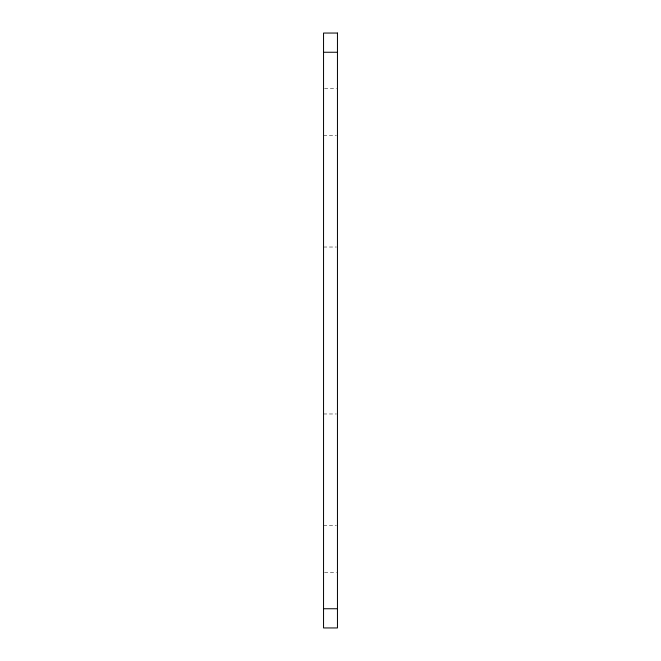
<?xml version="1.0" encoding="UTF-8"?>
<svg xmlns="http://www.w3.org/2000/svg" width="661" height="661" viewBox="0 0 661 661"><rect width="100%" height="100%" fill="white"/><g stroke="black" fill="none" stroke-linecap="round" stroke-linejoin="round"><path stroke-width="0.5" stroke-dasharray="3.31 2.48" d="M324.534 88.698L336.466 88.698M323.543 135.728L336.466 135.728M323.543 247.024L336.466 247.024M323.543 413.976L336.466 413.976M323.543 525.272L336.466 525.272M324.534 572.302L336.466 572.302"/><path stroke-width="0.99" d="M323.543 52.252L337.457 52.252M323.543 608.748L337.457 608.748M337.457 33.05L323.543 33.05L323.543 627.95L337.457 627.95L337.457 33.05"/></g></svg>
